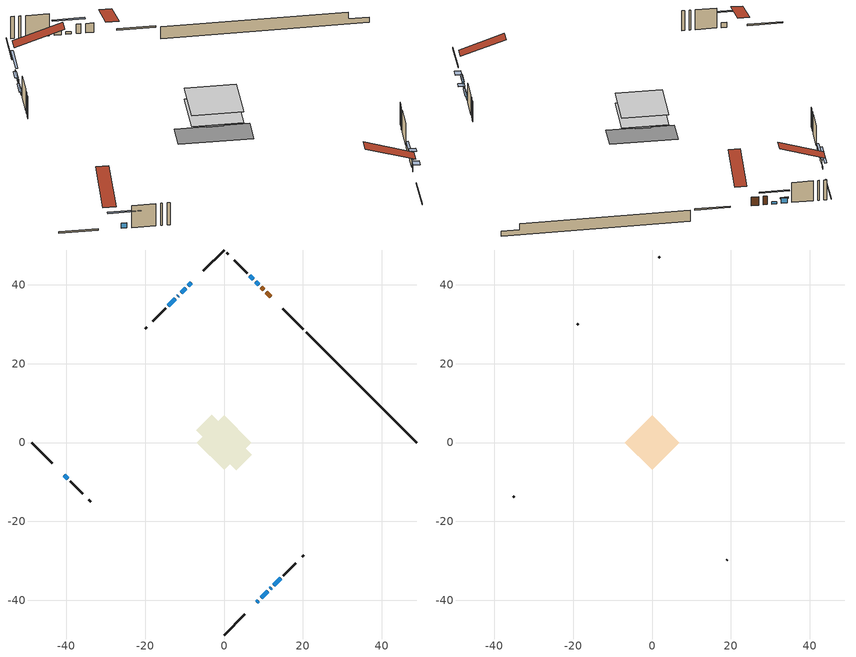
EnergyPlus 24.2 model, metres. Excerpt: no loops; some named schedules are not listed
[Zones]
conditioned space
 floor outside (Floor1 construction): -0.31,0 0,0.31 0.31,0 0,-0.31 z0.91
 floor outside (Floor2 construction): -1.1,0 0,1.1 1.1,0 0,-1.1 z0.91
 floor outside (Floor3 construction): -2.3,0 0,2.3 2.3,0 0,-2.3 z0.91
 floor adiabatic (AdiabaticFloorConstruction): -6.95,0 0,6.95 6.95,0 0,-6.95 z3.35
 floor foundation (Slab1 construction): -7,3.15 -3.15,7 7,-3.15 3.15,-7 z-1.74
 wall outside (RimJoist1 construction): 0,-48.83 5.25,-43.58 / -48.83,0 -43.58,-5.25 / 0,48.83 -5.25,43.58 / 20.16,28.67 14.9,33.93 z0.91:1.21
 wall outside (AdiabaticWallConstruction 1): 11.81,37.02 10.73,38.1 / 10.07,38.76 9.43,39.4 z0.91:2.94
 wall outside (AdiabaticWallConstruction): 8.35,-40.48 8.75,-40.08 / 11.78,-37.05 11.93,-36.9 / -11.55,37.28 -11.7,37.13 / 7.4,41.43 6.5,42.33 z0.91:2.13; 9.4,-39.43 11.13,-37.7 z0.91:2.59; 8.78,40.05 8.06,40.77 / -8.35,40.48 -9.07,39.76 z0.91:1.42; -9.72,39.11 -10.89,37.94 z0.91:1.83; -40.48,-8.35 -39.69,-9.14 z0.91:2.08; -12.35,36.48 -14.18,34.65 z0.91:1.62; 12.58,-36.25 14.38,-34.45 z0.91:1.93
 wall outside (Wall1 construction): 15.04,-33.79 18.25,-30.58 / -39.03,-9.8 -35.82,-13.01 / -14.84,33.99 -18.05,30.78 / 5.85,42.98 2.64,46.19 z0.91:5.79
 wall outside (Wall3 construction): 19.8,-29.03 20.23,-28.6 / -34.28,-14.55 -33.84,-14.99 / -19.6,29.23 -20.03,28.8 / 1.09,47.74 0.66,48.17 z0.91:5.79
 wall foundation (FoundationWall1 construction): 20.81,28.02,-1.74 20.81,28.02,0.91 46.03,2.8,0.91 46.03,2.8,-0.52 48.83,0,-0.52 48.83,0,-1.74
 window (WindowConstruction 4): 8.35,-40.48 8.75,-40.08 z0.91:2.13
 window (WindowConstruction 3): 9.4,-39.43 11.13,-37.7 z0.91:2.59
 window (WindowConstruction 7): 8.78,40.05 8.06,40.77 z0.91:1.42
 window (WindowConstruction 8): -8.35,40.48 -9.07,39.76 z0.91:1.42
 window (WindowConstruction 9): -9.73,39.1 -10.89,37.94 z0.91:1.82
 window (WindowConstruction 10): -40.48,-8.35 -39.69,-9.14 z0.91:2.08
 window (WindowConstruction 5): 11.78,-37.05 11.93,-36.9 z0.91:2.13
 window (WindowConstruction 6): -11.55,37.28 -11.7,37.13 z0.91:2.13
 window (WindowConstruction): 7.4,41.43 6.5,42.33 z0.91:2.13
 window (WindowConstruction 1): -12.35,36.48 -14.18,34.65 z0.91:1.62
 window (WindowConstruction 2): 12.58,-36.25 14.38,-34.45 z0.91:1.92
 door (Door): 11.8,37.03 10.73,38.1 z0.91:2.94
 door (Door 1): 10.07,38.76 9.43,39.4 z0.91:2.94
 ceiling adiabatic (AdiabaticFloorConstruction): 0,-6.95 6.95,0 0,6.95 -6.95,0 z3.35
attic - vented
 floor to conditioned space (Floor4 construction Reversed): -6.95,0 0,6.95 6.95,0 0,-6.95 z5.79
 wall outside (Wall2 construction): 18.91,-29.92 19.14,-29.69 / -35.17,-13.66 -34.93,-13.9 / -18.71,30.12 -18.94,29.89 / 1.98,46.85 1.74,47.09 z0.91:5.79
 roof outside (Roof1 construction): 7.69,-41.14,5.79 0.92,-34.37,8.98 -0.86,-36.15,8.98 5.91,-42.92,5.79; -41.14,-7.69,5.79 -34.37,-0.92,8.98 -36.15,0.86,8.98 -42.92,-5.91,5.79; -7.69,41.14,5.79 -0.92,34.37,8.98 0.86,36.15,8.98 -5.91,42.92,5.79; 12.46,36.37,5.79 5.69,29.6,8.98 7.48,27.81,8.98 14.25,34.58,5.79
shading: 9.07,-39.76 8.03,-40.8 8.99,-41.77 10.04,-40.73 z2.59; 11.27,-37.56 9.26,-39.57 9.55,-39.86 11.56,-37.85 z2.79; 6.19,42.64 10.64,38.19 10.93,38.48 6.48,42.93 z4.06; -10.93,37.9 -6.48,42.35 -6.78,42.64 -11.23,38.19 z4.06; -11.1,37.73 -9.51,39.32 -9.94,39.75 -11.54,38.16 z2.12; -37.82,-11.01 -42.35,-6.48 -42.64,-6.78 -38.11,-11.3 z4.72; 12.25,-36.58 11.46,-37.37 12.43,-38.34 13.22,-37.54 z2.59; 6.36,42.47 7.54,41.29 7.83,41.58 6.65,42.76 z2.33; -14.32,34.51 -12.21,36.62 -12.5,36.91 -14.61,34.8 z1.82; 14.52,-34.31 12.44,-36.39 12.73,-36.68 14.82,-34.6 z2.13
[Building]
Building 1: Terrain=Suburbs
[Site:Location]
Edmonton Intl AP_AB: Latitude {deg}=53.31; Longitude {deg}=-113.58; Time Zone {hr}=-7; Elevation {m}=723; Keep Site Location Information=Yes
[Site:GroundTemperature:Shallow]
-1.56185, -3.61833, -3.78302, -2.80711, 1.11059, 5.01004, 8.39065, 10.5322, 10.7141, 8.97234, 5.67794, 1.89811
[Site:WaterMainsTemperature]
Calculation Method=Schedule; Temperature Schedule=mains temperature schedule
[Material] Roughness=Rough; Thermal Absorptance=0.9
Name | Thickness {m} | Conductivity {W/m-K} | Density {kg/m3} | Specific Heat {J/kg-K} | Solar Absorptance | Visible Absorptance
asphalt or fiberglass shingles | 0.00635 | 0.162714 | 1121.4 | 1465.45 | 0.4 | 0.4
ceiling loosefill ins | 0.0846667 | 0.0480833 | 16.02 | 1046.75 | 0.7 | 0.7
ceiling stud and cavity | 0.1397 | 0.093558 | 65.682 | 1177.47 | 0.7 | 0.7
concrete 4.0 in. | 0.1016 | 1.803125 | 2242.8 | 837.4 | 0.7 | 0.7
concrete 8.0 in. | 0.2032 | 1.803125 | 2242.8 | 837.4 | 0.7 | 0.7
door material | 0.04445 | 0.053851 | 512.64 | 1214.23 | 0.7 | 0.7
exterior vertical ins | 0.00454418 | 0.029427 | 32.04 | 1214.23 | 0.7 | 0.7
floor covering | 0.0127 | 0.0433444 | 54.468 | 1339.84 | 0.6 | 0.6
floor rigid ins | 0.051816 | 0.029427 | 32.04 | 1214.23 | 0.7 | 0.7
floor rigid ins 1; wall rigid ins | 0.512978 | 0.029427 | 32.04 | 1214.23 | 0.7 | 0.7
floor stud and cavity | 0.1397 | 0.0771618 | 92.3553 | 1139.71 | 0.7 | 0.7
floor stud and cavity 1 | 0.1397 | 0.080204 | 92.3553 | 1139.71 | 0.7 | 0.7
floor stud and cavity 2 | 0.1397 | 0.100785 | 92.3553 | 1139.71 | 0.7 | 0.7
floor stud and cavity 3 | 0.1397 | 1.75129 | 37.0049 | 1207.88 | 0.7 | 0.7
furniture material conditioned space 1 | 0.1524 | 0.115458 | 640.8 | 1214.23 | 0.6 | 0.6
gypsum board | 0.0127 | 0.160291 | 801 | 837.4 | 0.6 | 0.6
gypsum board 1 | 0.0127 | 0.160291 | 801 | 837.4 | 0.7 | 0.7
osb sheathing 0.5 in. | 0.0127 | 0.115458 | 512.64 | 1214.23 | 0.7 | 0.7
osb sheathing 0.75 in. | 0.01905 | 0.115458 | 512.64 | 1214.23 | 0.7 | 0.7
osb sheathing 2.0 in. | 0.0508 | 0.115458 | 512.64 | 1214.23 | 0.7 | 0.7
rim joist stud and cavity | 0.0508 | 0.0284916 | 125.044 | 1163.47 | 0.6 | 0.6
wall stud and cavity | 0.1397 | 0.0893451 | 139.0536 | 1170.24 | 0.7 | 0.7
wall stud and cavity 1 | 0.0889 | 6.1454 | 50.32683 | 1063.81 | 0.6 | 0.6
wall stud and cavity 2 | 0.1397 | 0.130803 | 139.0536 | 1170.24 | 0.7 | 0.7
wall stud and cavity 3 | 0.0889 | 0.380278 | 52.3479 | 1209.89 | 0.7 | 0.7
wall stud and cavity 4 | 0.0889 | 0.391764 | 83.0341 | 1211.67 | 0.7 | 0.7
wood siding | 0.0254 | 0.102417 | 544.68 | 1172.36 | 0.4 | 0.4
wood siding 1 | 0.00254 | 0.102417 | 544.68 | 1172.36 | 0.4 | 0.4
wood siding 2; wood siding 3; wood siding 4 | 0.0254 | 0.102417 | 544.68 | 1172.36 | 0.7 | 0.7
[WindowMaterial:SimpleGlazingSystem]
Name | U-Factor {W/m2-K} | Solar Heat Gain Coefficient
WindowMaterial | 2.93325 | 0.6
WindowMaterial 1 | 2.98606 | 0.52
WindowMaterial 2 | 2.94348 | 0.59
WindowMaterial 3 | 2.881585 | 0.7
WindowMaterial 4 | 3.30914 | 0.61
WindowMaterial 5 | 3.32106 | 0.44
WindowMaterial 6 | 6.93965 | 0.69
WindowMaterial 7 | 3.04 | 0.45
WindowMaterial 8 | 2.97357 | 0.57
WindowMaterial 9 | 2.97754 | 0.61
[Construction]
AdiabaticFloorConstruction: floor stud and cavity 3, floor rigid ins 1, osb sheathing 0.75 in., floor covering
AdiabaticWallConstruction: wood siding 3, wall rigid ins, wall stud and cavity 3, gypsum board
AdiabaticWallConstruction 1: wood siding 4, wall rigid ins, wall stud and cavity 3, gypsum board
Door; Door 1: door material
Floor1 construction: floor stud and cavity, floor rigid ins, osb sheathing 0.75 in., floor covering
Floor2 construction: floor stud and cavity 1, floor rigid ins, osb sheathing 0.75 in., floor covering
Floor3 construction: floor stud and cavity 2, floor rigid ins, osb sheathing 0.75 in., floor covering
Floor4 construction Reversed: gypsum board, ceiling stud and cavity, ceiling loosefill ins
FoundationWall1 construction: concrete 8.0 in., gypsum board 1
furniture construction conditioned space 1: furniture material conditioned space 1
PartitionWallConstruction: gypsum board, wall stud and cavity 4, gypsum board
RimJoist1 construction: wood siding 2, osb sheathing 2.0 in., rim joist stud and cavity
Roof1 construction: asphalt or fiberglass shingles
Slab1 construction: concrete 4.0 in.
Wall1 construction: wood siding, osb sheathing 0.5 in., wall stud and cavity, gypsum board
Wall2 construction: wood siding 1, wall stud and cavity 1
Wall3 construction: wood siding, osb sheathing 0.5 in., wall stud and cavity 2, gypsum board
WindowConstruction: WindowMaterial
WindowConstruction 1: WindowMaterial 1
WindowConstruction 10: WindowMaterial 9
WindowConstruction 2: WindowMaterial 2
WindowConstruction 3: WindowMaterial 3
WindowConstruction 4: WindowMaterial 4
WindowConstruction 5: WindowMaterial 5
WindowConstruction 6: WindowMaterial 6
WindowConstruction 7; WindowConstruction 8: WindowMaterial 7
WindowConstruction 9: WindowMaterial 8
[Zone] Multiplier=1; Part of Total Floor Area=Yes
Name | Volume {m3}
attic - vented | 50.0474
conditioned space | 461.3
[Space]
Name | Zone | Volume {m3}
attic - vented 1 | attic - vented | 50.0474
conditioned space 1 | conditioned space | 461.3
[ZoneInfiltration:EffectiveLeakageArea]
infil attic - vented 1: Zone or Space=attic - vented 1; Schedule=Always On Discrete; Effective Air Leakage Area {cm2}=3360.35; Stack Coefficient=0.000561033; Wind Coefficient=1.60035e-05
[ZoneMixing]
whole house fan mix: Zone or Space=attic - vented; Schedule=Always On Continuous; Design Flow Rate Calculation Method=Flow/Zone; Design Flow Rate {m3/s}=0; Source Zone or Space=conditioned space
[SurfaceProperty:ExposedFoundationPerimeter]
Slab1: Exposed Perimeter Calculation Method=TotalExposedPerimeter; Total Exposed Perimeter {m}=39.623
[InternalMass] Zone or ZoneList=conditioned space; Space or SpaceList=conditioned space 1
Name | Construction | Surface Area {m2}
furniture mass conditioned space 1 | furniture construction conditioned space 1 | 75.2481
partition wall mass | PartitionWallConstruction | 188.12
[Lights]
interior lighting: Zone or ZoneList or Space or SpaceList=conditioned space 1; Schedule=interior lighting schedule; Design Level Calculation Method=LightingLevel; Lighting Level {W}=343.2; Return Air Fraction=0; Fraction Radiant=0.6; Fraction Visible=0.2; Fraction Replaceable=1
[People]
occupants: Zone or ZoneList or Space or SpaceList=conditioned space 1; Number of People Schedule=occupants schedule; Number of People Calculation Method=People; Number of People=3; Fraction Radiant=0.314171; Sensible Heat Fraction=0.56303; Activity Level Schedule=occupants activity schedule; Carbon Dioxide Generation Rate {m3/s-W}=0; Enable ASHRAE 55 Comfort Warnings=No; Mean Radiant Temperature Calculation Type=EnclosureAveraged
[ElectricEquipment] Zone or ZoneList or Space or SpaceList=conditioned space 1; Design Level Calculation Method=EquipmentLevel
Name | Schedule | Design Level {W} | Fraction Latent | Fraction Radiant | Fraction Lost
clothes dryer | clothes dryer schedule | 140.772 | 0.015 | 0.081 | 0.85
clothes washer | clothes washer schedule | 32.1985 | 0.03 | 0.162 | 0.7
cooking range | cooking range schedule | 215.147 | 0.08 | 0.432 | 0.2
dishwasher | dishwasher schedule | 66.8632 | 0.3 | 0.18 | 0.4
fridge | fridge schedule | 72.9452 | 0 | 0.6 | 0
mech vent bath fan 0 | mech vent bath fan 0 schedule | 50.2 | 0 | 0 | 1
mech vent bath fan 1 | mech vent bath fan 1 schedule | 50.2 | 0 | 0 | 1
mech vent house fan | mech vent house fan schedule | 0 | 0 | 0 | 1
mech vent house fan cfis | mech vent house fan cfis schedule | 0 | 0 | 0 | 0
mech vent range fan 0 | mech vent range fan 0 schedule | 57 | 0 | 0 | 1
misc plug loads | misc plug loads schedule | 494.7 | 0.045 | 0.513 | 0.1
whole house fan | Always On Discrete | 0 | 0 | 0 | 1
[OtherEquipment] Zone or ZoneList or Space or SpaceList=conditioned space 1; Design Level Calculation Method=EquipmentLevel
Name | Fuel Type | Schedule | Design Level {W} | Fraction Latent | Fraction Radiant | Fraction Lost
clothes dryer 1 | Electricity | clothes dryer schedule | 0 | 0.015 | 0.081 | 0.85
cooking range 1 | Electricity | cooking range schedule | 0 | 0.08 | 0.432 | 0.2
general water use latent | None | general water use schedule | 62.594 | 1 | 0 | 0
general water use sensible | None | general water use schedule | -61.6891 | 0 | 0.6 | 0
mech vent house fan latent load | None | Always On Discrete | 0 | 1 | 0 | 0
mech vent house fan sensible load | None | Always On Discrete | 0 | 0 | 0 | 0
water heater energy adjustment1 | NaturalGas | Always On Discrete | 0.01 | 0 | 0 | 1
[ZoneInfiltration:DesignFlowRate] Zone or ZoneList or Space or SpaceList=conditioned space 1; Schedule=Always On Discrete; Design Flow Rate Calculation Method=Flow/Zone; Design Flow Rate {m3/s}=0
infil flow; natural vent flow; whole house fan flow
[Foundation:Kiva]
Foundation Kiva 1: Initial Indoor Air Temperature {C}=18; Wall Height Above Grade {m}=0.90998; Wall Depth Below Slab {m}=0.2032; Custom Block Material Name 1=exterior vertical ins; Custom Block Depth 1 {m}=2.64999; Custom Block X Position 1 {m}=0.2159; Custom Block Z Position 1 {m}=0
[Foundation:Kiva:Settings]
Soil Conductivity {W/m-K}=0.849921; Soil Density {kg/m3}=1842.3; Soil Specific Heat {J/kg-K}=418.7; Ground Solar Absorptivity=0.9; Ground Thermal Absorptivity=0.9; Ground Surface Roughness {m}=0.03; Far-Field Width {m}=40; Deep-Ground Boundary Condition=ZeroFlux; Deep-Ground Depth {m}=40; Minimum Cell Dimension {m}=0.2; Maximum Cell Growth Coefficient=3; Simulation Timestep=Timestep
[Exterior:Lights]
exterior lighting: Schedule=exterior lighting schedule; Design Level {W}=75.6
[Schedule:Constant]
Name | Hourly Value
Always On Continuous; mech vent house fan schedule; mech vent house fan cfis schedule; Always On Discrete | 1
occupants activity schedule | 117.228
fridge schedule | 0
[Schedule:Week:Daily]
interior lighting schedule Week Rule - Jan1-Jan27: interior lighting schedule day, interior lighting schedule day, interior lighting schedule day, interior lighting schedule day, interior lighting schedule day, interior lighting schedule day, interior lighting schedule day, interior lighting schedule default day, interior lighting schedule default day, interior lighting schedule default day, interior lighting schedule default day, interior lighting schedule default day
interior lighting schedule Week Rule - Jan28-Feb3: interior lighting schedule day, interior lighting schedule day, interior lighting schedule day, interior lighting schedule day, interior lighting schedule day 1, interior lighting schedule day 1, interior lighting schedule day 1, interior lighting schedule default day, interior lighting schedule default day, interior lighting schedule default day, interior lighting schedule default day, interior lighting schedule default day
interior lighting schedule Week Rule - Feb4-Feb24: interior lighting schedule day 1, interior lighting schedule day 1, interior lighting schedule day 1, interior lighting schedule day 1, interior lighting schedule day 1, interior lighting schedule day 1, interior lighting schedule day 1, interior lighting schedule default day, interior lighting schedule default day, interior lighting schedule default day, interior lighting schedule default day, interior lighting schedule default day
interior lighting schedule Week Rule - Feb25-Mar3: interior lighting schedule day 1, interior lighting schedule day 1, interior lighting schedule day 1, interior lighting schedule day 1, interior lighting schedule day 2, interior lighting schedule day 2, interior lighting schedule day 2, interior lighting schedule default day, interior lighting schedule default day, interior lighting schedule default day, interior lighting schedule default day, interior lighting schedule default day
interior lighting schedule Week Rule - Mar4-Mar31: interior lighting schedule day 2, interior lighting schedule day 2, interior lighting schedule day 2, interior lighting schedule day 2, interior lighting schedule day 2, interior lighting schedule day 2, interior lighting schedule day 2, interior lighting schedule default day, interior lighting schedule default day, interior lighting schedule default day, interior lighting schedule default day, interior lighting schedule default day
interior lighting schedule Week Rule - Apr1-Apr28: interior lighting schedule day 3, interior lighting schedule day 3, interior lighting schedule day 3, interior lighting schedule day 3, interior lighting schedule day 3, interior lighting schedule day 3, interior lighting schedule day 3, interior lighting schedule default day, interior lighting schedule default day, interior lighting schedule default day, interior lighting schedule default day, interior lighting schedule default day
interior lighting schedule Week Rule - Apr29-May5: interior lighting schedule day 3, interior lighting schedule day 3, interior lighting schedule day 4, interior lighting schedule day 4, interior lighting schedule day 4, interior lighting schedule day 4, interior lighting schedule day 4, interior lighting schedule default day, interior lighting schedule default day, interior lighting schedule default day, interior lighting schedule default day, interior lighting schedule default day
interior lighting schedule Week Rule - May6-May26: interior lighting schedule day 4, interior lighting schedule day 4, interior lighting schedule day 4, interior lighting schedule day 4, interior lighting schedule day 4, interior lighting schedule day 4, interior lighting schedule day 4, interior lighting schedule default day, interior lighting schedule default day, interior lighting schedule default day, interior lighting schedule default day, interior lighting schedule default day
interior lighting schedule Week Rule - May27-Jun2: interior lighting schedule day 4, interior lighting schedule day 4, interior lighting schedule day 4, interior lighting schedule day 4, interior lighting schedule day 4, interior lighting schedule day 5, interior lighting schedule day 5, interior lighting schedule default day, interior lighting schedule default day, interior lighting schedule default day, interior lighting schedule default day, interior lighting schedule default day
interior lighting schedule Week Rule - Jun3-Jun30: interior lighting schedule day 5, interior lighting schedule day 5, interior lighting schedule day 5, interior lighting schedule day 5, interior lighting schedule day 5, interior lighting schedule day 5, interior lighting schedule day 5, interior lighting schedule default day, interior lighting schedule default day, interior lighting schedule default day, interior lighting schedule default day, interior lighting schedule default day
interior lighting schedule Week Rule - Jul1-Jul28: interior lighting schedule day 6, interior lighting schedule day 6, interior lighting schedule day 6, interior lighting schedule day 6, interior lighting schedule day 6, interior lighting schedule day 6, interior lighting schedule day 6, interior lighting schedule default day, interior lighting schedule default day, interior lighting schedule default day, interior lighting schedule default day, interior lighting schedule default day
interior lighting schedule Week Rule - Jul29-Aug4: interior lighting schedule day 6, interior lighting schedule day 6, interior lighting schedule day 6, interior lighting schedule day 7, interior lighting schedule day 7, interior lighting schedule day 7, interior lighting schedule day 7, interior lighting schedule default day, interior lighting schedule default day, interior lighting schedule default day, interior lighting schedule default day, interior lighting schedule default day
interior lighting schedule Week Rule - Aug5-Aug25: interior lighting schedule day 7, interior lighting schedule day 7, interior lighting schedule day 7, interior lighting schedule day 7, interior lighting schedule day 7, interior lighting schedule day 7, interior lighting schedule day 7, interior lighting schedule default day, interior lighting schedule default day, interior lighting schedule default day, interior lighting schedule default day, interior lighting schedule default day
interior lighting schedule Week Rule - Aug26-Sep1: interior lighting schedule day 7, interior lighting schedule day 7, interior lighting schedule day 7, interior lighting schedule day 7, interior lighting schedule day 7, interior lighting schedule day 7, interior lighting schedule day 8, interior lighting schedule default day, interior lighting schedule default day, interior lighting schedule default day, interior lighting schedule default day, interior lighting schedule default day
interior lighting schedule Week Rule - Sep2-Sep29: interior lighting schedule day 8, interior lighting schedule day 8, interior lighting schedule day 8, interior lighting schedule day 8, interior lighting schedule day 8, interior lighting schedule day 8, interior lighting schedule day 8, interior lighting schedule default day, interior lighting schedule default day, interior lighting schedule default day, interior lighting schedule default day, interior lighting schedule default day
interior lighting schedule Week Rule - Sep30-Oct6: interior lighting schedule day 8, interior lighting schedule day 9, interior lighting schedule day 9, interior lighting schedule day 9, interior lighting schedule day 9, interior lighting schedule day 9, interior lighting schedule day 9, interior lighting schedule default day, interior lighting schedule default day, interior lighting schedule default day, interior lighting schedule default day, interior lighting schedule default day
interior lighting schedule Week Rule - Oct7-Oct27: interior lighting schedule day 9, interior lighting schedule day 9, interior lighting schedule day 9, interior lighting schedule day 9, interior lighting schedule day 9, interior lighting schedule day 9, interior lighting schedule day 9, interior lighting schedule default day, interior lighting schedule default day, interior lighting schedule default day, interior lighting schedule default day, interior lighting schedule default day
interior lighting schedule Week Rule - Oct28-Nov3: interior lighting schedule day 9, interior lighting schedule day 9, interior lighting schedule day 9, interior lighting schedule day 9, interior lighting schedule day 10, interior lighting schedule day 10, interior lighting schedule day 10, interior lighting schedule default day, interior lighting schedule default day, interior lighting schedule default day, interior lighting schedule default day, interior lighting schedule default day
interior lighting schedule Week Rule - Nov4-Nov24: interior lighting schedule day 10, interior lighting schedule day 10, interior lighting schedule day 10, interior lighting schedule day 10, interior lighting schedule day 10, interior lighting schedule day 10, interior lighting schedule day 10, interior lighting schedule default day, interior lighting schedule default day, interior lighting schedule default day, interior lighting schedule default day, interior lighting schedule default day
interior lighting schedule Week Rule - Nov25-Dec1: interior lighting schedule day 10, interior lighting schedule day 10, interior lighting schedule day 10, interior lighting schedule day 10, interior lighting schedule day 10, interior lighting schedule day 10, interior lighting schedule day 11, interior lighting schedule default day, interior lighting schedule default day, interior lighting schedule default day, interior lighting schedule default day, interior lighting schedule default day
interior lighting schedule Week Rule - Dec2-Dec31: interior lighting schedule day 11, interior lighting schedule day 11, interior lighting schedule day 11, interior lighting schedule day 11, interior lighting schedule day 11, interior lighting schedule day 11, interior lighting schedule day 11, interior lighting schedule default day, interior lighting schedule default day, interior lighting schedule default day, interior lighting schedule default day, interior lighting schedule default day
occupants schedule Week Rule - Jan1-Dec31: occupants schedule day, occupants schedule day, occupants schedule day, occupants schedule day, occupants schedule day, occupants schedule day, occupants schedule day, occupants schedule default day, occupants schedule default day, occupants schedule default day, occupants schedule default day, occupants schedule default day
clothes dryer schedule Week Rule - Jan1-Dec31: clothes dryer schedule day, clothes dryer schedule day, clothes dryer schedule day, clothes dryer schedule day, clothes dryer schedule day, clothes dryer schedule day, clothes dryer schedule day, clothes dryer schedule default day, clothes dryer schedule default day, clothes dryer schedule default day, clothes dryer schedule default day, clothes dryer schedule default day
clothes washer schedule Week Rule - Jan1-Dec31: clothes washer schedule day, clothes washer schedule day, clothes washer schedule day, clothes washer schedule day, clothes washer schedule day, clothes washer schedule day, clothes washer schedule day, clothes washer schedule default day, clothes washer schedule default day, clothes washer schedule default day, clothes washer schedule default day, clothes washer schedule default day
cooking range schedule Week Rule - Jan1-Dec31: cooking range schedule day, cooking range schedule day, cooking range schedule day, cooking range schedule day, cooking range schedule day, cooking range schedule day, cooking range schedule day, cooking range schedule default day, cooking range schedule default day, cooking range schedule default day, cooking range schedule default day, cooking range schedule default day
dishwasher schedule Week Rule - Jan1-Dec31: dishwasher schedule day, dishwasher schedule day, dishwasher schedule day, dishwasher schedule day, dishwasher schedule day, dishwasher schedule day, dishwasher schedule day, dishwasher schedule default day, dishwasher schedule default day, dishwasher schedule default day, dishwasher schedule default day, dishwasher schedule default day
mech vent bath fan 0 schedule Week Rule - Jan1-Dec31: mech vent bath fan 0 schedule day, mech vent bath fan 0 schedule day, mech vent bath fan 0 schedule day, mech vent bath fan 0 schedule day, mech vent bath fan 0 schedule day, mech vent bath fan 0 schedule day, mech vent bath fan 0 schedule day, mech vent bath fan 0 schedule default day, mech vent bath fan 0 schedule default day, mech vent bath fan 0 schedule default day, mech vent bath fan 0 schedule default day, mech vent bath fan 0 schedule default day
mech vent bath fan 1 schedule Week Rule - Jan1-Dec31: mech vent bath fan 1 schedule day, mech vent bath fan 1 schedule day, mech vent bath fan 1 schedule day, mech vent bath fan 1 schedule day, mech vent bath fan 1 schedule day, mech vent bath fan 1 schedule day, mech vent bath fan 1 schedule day, mech vent bath fan 1 schedule default day, mech vent bath fan 1 schedule default day, mech vent bath fan 1 schedule default day, mech vent bath fan 1 schedule default day, mech vent bath fan 1 schedule default day
mech vent range fan 0 schedule Week Rule - Jan1-Dec31: mech vent range fan 0 schedule day, mech vent range fan 0 schedule day, mech vent range fan 0 schedule day, mech vent range fan 0 schedule day, mech vent range fan 0 schedule day, mech vent range fan 0 schedule day, mech vent range fan 0 schedule day, mech vent range fan 0 schedule default day, mech vent range fan 0 schedule default day, mech vent range fan 0 schedule default day, mech vent range fan 0 schedule default day, mech vent range fan 0 schedule default day
misc plug loads schedule Week Rule - Jan1-Dec31: misc plug loads schedule day, misc plug loads schedule day, misc plug loads schedule day, misc plug loads schedule day, misc plug loads schedule day, misc plug loads schedule day, misc plug loads schedule day, misc plug loads schedule default day, misc plug loads schedule default day, misc plug loads schedule default day, misc plug loads schedule default day, misc plug loads schedule default day
general water use schedule Week Rule - Jan1-Dec31: general water use schedule day, general water use schedule day, general water use schedule day, general water use schedule day, general water use schedule day, general water use schedule day, general water use schedule day, general water use schedule default day, general water use schedule default day, general water use schedule default day, general water use schedule default day, general water use schedule default day
exterior lighting schedule Week Rule - Jan1-Jan27: exterior lighting schedule day, exterior lighting schedule day, exterior lighting schedule day, exterior lighting schedule day, exterior lighting schedule day, exterior lighting schedule day, exterior lighting schedule day, exterior lighting schedule default day, exterior lighting schedule default day, exterior lighting schedule default day, exterior lighting schedule default day, exterior lighting schedule default day
exterior lighting schedule Week Rule - Jan28-Feb3: exterior lighting schedule day, exterior lighting schedule day, exterior lighting schedule day, exterior lighting schedule day, exterior lighting schedule day 1, exterior lighting schedule day 1, exterior lighting schedule day 1, exterior lighting schedule default day, exterior lighting schedule default day, exterior lighting schedule default day, exterior lighting schedule default day, exterior lighting schedule default day
exterior lighting schedule Week Rule - Feb4-Feb24: exterior lighting schedule day 1, exterior lighting schedule day 1, exterior lighting schedule day 1, exterior lighting schedule day 1, exterior lighting schedule day 1, exterior lighting schedule day 1, exterior lighting schedule day 1, exterior lighting schedule default day, exterior lighting schedule default day, exterior lighting schedule default day, exterior lighting schedule default day, exterior lighting schedule default day
exterior lighting schedule Week Rule - Feb25-Mar3: exterior lighting schedule day 1, exterior lighting schedule day 1, exterior lighting schedule day 1, exterior lighting schedule day 1, exterior lighting schedule day 2, exterior lighting schedule day 2, exterior lighting schedule day 2, exterior lighting schedule default day, exterior lighting schedule default day, exterior lighting schedule default day, exterior lighting schedule default day, exterior lighting schedule default day
exterior lighting schedule Week Rule - Mar4-Mar31: exterior lighting schedule day 2, exterior lighting schedule day 2, exterior lighting schedule day 2, exterior lighting schedule day 2, exterior lighting schedule day 2, exterior lighting schedule day 2, exterior lighting schedule day 2, exterior lighting schedule default day, exterior lighting schedule default day, exterior lighting schedule default day, exterior lighting schedule default day, exterior lighting schedule default day
exterior lighting schedule Week Rule - Apr1-Apr28: exterior lighting schedule day 3, exterior lighting schedule day 3, exterior lighting schedule day 3, exterior lighting schedule day 3, exterior lighting schedule day 3, exterior lighting schedule day 3, exterior lighting schedule day 3, exterior lighting schedule default day, exterior lighting schedule default day, exterior lighting schedule default day, exterior lighting schedule default day, exterior lighting schedule default day
exterior lighting schedule Week Rule - Apr29-May5: exterior lighting schedule day 3, exterior lighting schedule day 3, exterior lighting schedule day 4, exterior lighting schedule day 4, exterior lighting schedule day 4, exterior lighting schedule day 4, exterior lighting schedule day 4, exterior lighting schedule default day, exterior lighting schedule default day, exterior lighting schedule default day, exterior lighting schedule default day, exterior lighting schedule default day
exterior lighting schedule Week Rule - May6-May26: exterior lighting schedule day 4, exterior lighting schedule day 4, exterior lighting schedule day 4, exterior lighting schedule day 4, exterior lighting schedule day 4, exterior lighting schedule day 4, exterior lighting schedule day 4, exterior lighting schedule default day, exterior lighting schedule default day, exterior lighting schedule default day, exterior lighting schedule default day, exterior lighting schedule default day
exterior lighting schedule Week Rule - May27-Jun2: exterior lighting schedule day 4, exterior lighting schedule day 4, exterior lighting schedule day 4, exterior lighting schedule day 4, exterior lighting schedule day 4, exterior lighting schedule day 5, exterior lighting schedule day 5, exterior lighting schedule default day, exterior lighting schedule default day, exterior lighting schedule default day, exterior lighting schedule default day, exterior lighting schedule default day
exterior lighting schedule Week Rule - Jun3-Jun30: exterior lighting schedule day 5, exterior lighting schedule day 5, exterior lighting schedule day 5, exterior lighting schedule day 5, exterior lighting schedule day 5, exterior lighting schedule day 5, exterior lighting schedule day 5, exterior lighting schedule default day, exterior lighting schedule default day, exterior lighting schedule default day, exterior lighting schedule default day, exterior lighting schedule default day
exterior lighting schedule Week Rule - Jul1-Jul28: exterior lighting schedule day 6, exterior lighting schedule day 6, exterior lighting schedule day 6, exterior lighting schedule day 6, exterior lighting schedule day 6, exterior lighting schedule day 6, exterior lighting schedule day 6, exterior lighting schedule default day, exterior lighting schedule default day, exterior lighting schedule default day, exterior lighting schedule default day, exterior lighting schedule default day
exterior lighting schedule Week Rule - Jul29-Aug4: exterior lighting schedule day 6, exterior lighting schedule day 6, exterior lighting schedule day 6, exterior lighting schedule day 7, exterior lighting schedule day 7, exterior lighting schedule day 7, exterior lighting schedule day 7, exterior lighting schedule default day, exterior lighting schedule default day, exterior lighting schedule default day, exterior lighting schedule default day, exterior lighting schedule default day
exterior lighting schedule Week Rule - Aug5-Aug25: exterior lighting schedule day 7, exterior lighting schedule day 7, exterior lighting schedule day 7, exterior lighting schedule day 7, exterior lighting schedule day 7, exterior lighting schedule day 7, exterior lighting schedule day 7, exterior lighting schedule default day, exterior lighting schedule default day, exterior lighting schedule default day, exterior lighting schedule default day, exterior lighting schedule default day
exterior lighting schedule Week Rule - Aug26-Sep1: exterior lighting schedule day 7, exterior lighting schedule day 7, exterior lighting schedule day 7, exterior lighting schedule day 7, exterior lighting schedule day 7, exterior lighting schedule day 7, exterior lighting schedule day 8, exterior lighting schedule default day, exterior lighting schedule default day, exterior lighting schedule default day, exterior lighting schedule default day, exterior lighting schedule default day
[Schedule:Year]
interior lighting schedule: interior lighting schedule Week Rule - Jan1-Jan27, 1, 1, 1, 27, interior lighting schedule Week Rule - Jan28-Feb3, 1, 28, 2, 3, interior lighting schedule Week Rule - Feb4-Feb24, 2, 4, 2, 24, interior lighting schedule Week Rule - Feb25-Mar3, 2, 25, 3, 3, interior lighting schedule Week Rule - Mar4-Mar31, 3, 4, 3, 31, interior lighting schedule Week Rule - Apr1-Apr28, 4, 1, 4, 28, interior lighting schedule Week Rule - Apr29-May5, 4, 29, 5, 5, interior lighting schedule Week Rule - May6-May26, 5, 6, 5, 26, interior lighting schedule Week Rule - May27-Jun2, 5, 27, 6, 2, interior lighting schedule Week Rule - Jun3-Jun30, 6, 3, 6, 30, interior lighting schedule Week Rule - Jul1-Jul28, 7, 1, 7, 28, interior lighting schedule Week Rule - Jul29-Aug4, 7, 29, 8, 4, interior lighting schedule Week Rule - Aug5-Aug25, 8, 5, 8, 25, interior lighting schedule Week Rule - Aug26-Sep1, 8, 26, 9, 1, interior lighting schedule Week Rule - Sep2-Sep29, 9, 2, 9, 29, interior lighting schedule Week Rule - Sep30-Oct6, 9, 30, 10, 6, interior lighting schedule Week Rule - Oct7-Oct27, 10, 7, 10, 27, interior lighting schedule Week Rule - Oct28-Nov3, 10, 28, 11, 3, interior lighting schedule Week Rule - Nov4-Nov24, 11, 4, 11, 24, interior lighting schedule Week Rule - Nov25-Dec1, 11, 25, 12, 1, interior lighting schedule Week Rule - Dec2-Dec31, 12, 2, 12, 31
occupants schedule: occupants schedule Week Rule - Jan1-Dec31, 1, 1, 12, 31
clothes dryer schedule: clothes dryer schedule Week Rule - Jan1-Dec31, 1, 1, 12, 31
clothes washer schedule: clothes washer schedule Week Rule - Jan1-Dec31, 1, 1, 12, 31
cooking range schedule: cooking range schedule Week Rule - Jan1-Dec31, 1, 1, 12, 31
dishwasher schedule: dishwasher schedule Week Rule - Jan1-Dec31, 1, 1, 12, 31
mech vent bath fan 0 schedule: mech vent bath fan 0 schedule Week Rule - Jan1-Dec31, 1, 1, 12, 31
mech vent bath fan 1 schedule: mech vent bath fan 1 schedule Week Rule - Jan1-Dec31, 1, 1, 12, 31
mech vent range fan 0 schedule: mech vent range fan 0 schedule Week Rule - Jan1-Dec31, 1, 1, 12, 31
misc plug loads schedule: misc plug loads schedule Week Rule - Jan1-Dec31, 1, 1, 12, 31
general water use schedule: general water use schedule Week Rule - Jan1-Dec31, 1, 1, 12, 31
exterior lighting schedule: exterior lighting schedule Week Rule - Jan1-Jan27, 1, 1, 1, 27, exterior lighting schedule Week Rule - Jan28-Feb3, 1, 28, 2, 3, exterior lighting schedule Week Rule - Feb4-Feb24, 2, 4, 2, 24, exterior lighting schedule Week Rule - Feb25-Mar3, 2, 25, 3, 3, exterior lighting schedule Week Rule - Mar4-Mar31, 3, 4, 3, 31, exterior lighting schedule Week Rule - Apr1-Apr28, 4, 1, 4, 28, exterior lighting schedule Week Rule - Apr29-May5, 4, 29, 5, 5, exterior lighting schedule Week Rule - May6-May26, 5, 6, 5, 26, exterior lighting schedule Week Rule - May27-Jun2, 5, 27, 6, 2, exterior lighting schedule Week Rule - Jun3-Jun30, 6, 3, 6, 30, exterior lighting schedule Week Rule - Jul1-Jul28, 7, 1, 7, 28, exterior lighting schedule Week Rule - Jul29-Aug4, 7, 29, 8, 4, exterior lighting schedule Week Rule - Aug5-Aug25, 8, 5, 8, 25, exterior lighting schedule Week Rule - Aug26-Sep1, 8, 26, 9, 1, exterior lighting schedule Week Rule - Sep2-Sep29, 9, 2, 9, 29, exterior lighting schedule Week Rule - Sep30-Oct6, 9, 30, 10, 6, exterior lighting schedule Week Rule - Oct7-Oct27, 10, 7, 10, 27, exterior lighting schedule Week Rule - Oct28-Nov3, 10, 28, 11, 3, exterior lighting schedule Week Rule - Nov4-Nov24, 11, 4, 11, 24, exterior lighting schedule Week Rule - Nov25-Dec1, 11, 25, 12, 1, exterior lighting schedule Week Rule - Dec2-Dec31, 12, 2, 12, 31
[Schedule:Compact]
mains temperature schedule: Through: 01/01, For: AllDays, Until: 24:00, 3.97167, Through: 01/02, For: AllDays, Until: 24:00, 3.90778, Through: 01/03, For: AllDays, Until: 24:00, 3.84556, Through: 01/04, For: AllDays, Until: 24:00, 3.78389, Through: 01/05, For: AllDays, Until: 24:00, 3.72278, Through: 01/06, For: AllDays, Until: 24:00, 3.66278, Through: 01/07, For: AllDays, Until: 24:00, 3.60389, Through: 01/08, For: AllDays, Until: 24:00, 3.54556, Through: 01/09, For: AllDays, Until: 24:00, 3.48833, Through: 01/10, For: AllDays, Until: 24:00, 3.43167, Through: 01/11, For: AllDays, Until: 24:00, 3.37611, Through: 01/12, For: AllDays, Until: 24:00, 3.32167, Through: 01/13, For: AllDays, Until: 24:00, 3.26833, Through: 01/14, For: AllDays, Until: 24:00, 3.21556, Through: 01/15, For: AllDays, Until: 24:00, 3.16444, Through: 01/16, For: AllDays, Until: 24:00, 3.11389, Through: 01/17, For: AllDays, Until: 24:00, 3.06444, Through: 01/18, For: AllDays, Until: 24:00, 3.01611, Through: 01/19, For: AllDays, Until: 24:00, 2.96889, Through: 01/20, For: AllDays, Until: 24:00, 2.92278, Through: 01/21, For: AllDays, Until: 24:00, 2.87722, Through: 01/22, For: AllDays, Until: 24:00, 2.83333, Through: 01/23, For: AllDays, Until: 24:00, 2.79056, Through: 01/24, For: AllDays, Until: 24:00, 2.74889, Through: 01/25, For: AllDays, Until: 24:00, 2.70833, Through: 01/26, For: AllDays, Until: 24:00, 2.66889, Through: 01/27, For: AllDays, Until: 24:00, 2.63056, Through: 01/28, For: AllDays, Until: 24:00, 2.59333, Through: 01/29, For: AllDays, Until: 24:00, 2.55778, Through: 01/30, For: AllDays, Until: 24:00, 2.52278, Through: 01/31, For: AllDays, Until: 24:00, 2.48944, Through: 02/01, For: AllDays, Until: 24:00, 2.45722, Through: 02/02, For: AllDays, Until: 24:00, 2.42611, Through: 02/03, For: AllDays, Until: 24:00, 2.39667, Through: 02/04, For: AllDays, Until: 24:00, 2.36833, Through: 02/05, For: AllDays, Until: 24:00, 2.34111, Through: 02/06, For: AllDays, Until: 24:00, 2.315, Through: 02/07, For: AllDays, Until: 24:00, 2.29056, Through: 02/08, For: AllDays, Until: 24:00, 2.26722, Through: 02/09, For: AllDays, Until: 24:00, 2.245, Through: 02/10, For: AllDays, Until: 24:00, 2.22444, Through: 02/11, For: AllDays, Until: 24:00, 2.20444, Through: 02/12, For: AllDays, Until: 24:00, 2.18667, Through: 02/13, For: AllDays, Until: 24:00, 2.17, Through: 02/14, For: AllDays, Until: 24:00, 2.15444, Through: 02/15, For: AllDays, Until: 24:00, 2.14, Through: 02/16, For: AllDays, Until: 24:00, 2.12722, Through: 02/17, For: AllDays, Until: 24:00, 2.11556, Through: 02/18, For: AllDays, Until: 24:00, 2.10556, Through: 02/19, For: AllDays, Until: 24:00, 2.09667, Through: 02/20, For: AllDays, Until: 24:00, 2.08889, Through: 02/21, For: AllDays, Until: 24:00, 2.08278, Through: 02/22, For: AllDays, Until: 24:00, 2.07833, Through: 02/23, For: AllDays, Until: 24:00, 2.07444, Through: 02/24, For: AllDays, Until: 24:00, 2.07278, Through: 02/25, For: AllDays, Until: 24:00, 2.07167, Through: 02/26, For: AllDays, Until: 24:00, 2.07222, Through: 02/27, For: AllDays, Until: 24:00, 2.07444, Through: 02/28, For: AllDays, Until: 24:00, 2.07778, Through: 03/01, For: AllDays, Until: 24:00, 2.08222, Through: 03/02, For: AllDays, Until: 24:00, 2.08833, Through: 03/03, For: AllDays, Until: 24:00, 2.09556, Through: 03/04, For: AllDays, Until: 24:00, 2.10444, Through: 03/05, For: AllDays, Until: 24:00, 2.11444, Through: 03/06, For: AllDays, Until: 24:00, 2.12556, Through: 03/07, For: AllDays, Until: 24:00, 2.13833, Through: 03/08, For: AllDays, Until: 24:00, 2.15278, Through: 03/09, For: AllDays, Until: 24:00, 2.16778, Through: 03/10, For: AllDays, Until: 24:00, 2.18444, Through: 03/11, For: AllDays, Until: 24:00, 2.20278, Through: 03/12, For: AllDays, Until: 24:00, 2.22167, Through: 03/13, For: AllDays, Until: 24:00, 2.24278, Through: 03/14, For: AllDays, Until: 24:00, 2.26444, Through: 03/15, For: AllDays, Until: 24:00, 2.28778, Through: 03/16, For: AllDays, Until: 24:00, 2.31222, Through: 03/17, For: AllDays, Until: 24:00, 2.33778, Through: 03/18, For: AllDays, Until: 24:00, 2.365, Through: 03/19, For: AllDays, Until: 24:00, 2.39333, Through: 03/20, For: AllDays, Until: 24:00, 2.42278, Through: 03/21, For: AllDays, Until: 24:00, 2.45389, Through: 03/22, For: AllDays, Until: 24:00, 2.48611, Through: 03/23, For: AllDays, Until: 24:00, 2.51889, Through: 03/24, For: AllDays, Until: 24:00, 2.55389, Through: 03/25, For: AllDays, Until: 24:00, 2.58944, Through: 03/26, For: AllDays, Until: 24:00, 2.62611, Through: 03/27, For: AllDays, Until: 24:00, 2.66444, Through: 03/28, For: AllDays, Until: 24:00, 2.70389, Through: 03/29, For: AllDays, Until: 24:00, 2.74389, Through: 03/30, For: AllDays, Until: 24:00, 2.78556, Through: 03/31, For: AllDays, Until: 24:00, 2.82833, Through: 04/01, For: AllDays, Until: 24:00, 2.87222, Through: 04/02, For: AllDays, Until: 24:00, 2.91722, Through: 04/03, For: AllDays, Until: 24:00, 2.96333, Through: 04/04, For: AllDays, Until: 24:00, 3.01056, Through: 04/05, For: AllDays, Until: 24:00, 3.05889, Through: 04/06, For: AllDays, Until: 24:00, 3.10833, Through: 04/07, For: AllDays, Until: 24:00, 3.15833, Through: 04/08, For: AllDays, Until: 24:00, 3.21, Through: 04/09, For: AllDays, Until: 24:00, 3.26222, Through: 04/10, For: AllDays, Until: 24:00, 3.31556, Through: 04/11, For: AllDays, Until: 24:00, 3.37, Through: 04/12, For: AllDays, Until: 24:00, 3.42556, Through: 04/13, For: AllDays, Until: 24:00, 3.48167, Through: 04/14, For: AllDays, Until: 24:00, 3.53889, Through: 04/15, For: AllDays, Until: 24:00, 3.59722, Through: 04/16, For: AllDays, Until: 24:00, 3.65611, Through: 04/17, For: AllDays, Until: 24:00, 3.71611, Through: 04/18, For: AllDays, Until: 24:00, 3.77667, Through: 04/19, For: AllDays, Until: 24:00, 3.83833, Through: 04/20, For: AllDays, Until: 24:00, 3.90111, Through: 04/21, For: AllDays, Until: 24:00, 3.96444, Through: 04/22, For: AllDays, Until: 24:00, 4.02833, Through: 04/23, For: AllDays, Until: 24:00, 4.09333, Through: 04/24, For: AllDays, Until: 24:00, 4.15889, Through: 04/25, For: AllDays, Until: 24:00, 4.225, Through: 04/26, For: AllDays, Until: 24:00, 4.29222, Through: 04/27, For: AllDays, Until: 24:00, 4.36, Through: 04/28, For: AllDays, Until: 24:00, 4.42833, Through: 04/29, For: AllDays, Until: 24:00, 4.49722, Through: 04/30, For: AllDays, Until: 24:00, 4.56667, Through: 05/01, For: AllDays, Until: 24:00, 4.63722, Through: 05/02, For: AllDays, Until: 24:00, 4.70833, Through: 05/03, For: AllDays, Until: 24:00, 4.77944, Through: 05/04, For: AllDays, Until: 24:00, 4.85167, Through: 05/05, For: AllDays, Until: 24:00, 4.92389, Through: 05/06, For: AllDays, Until: 24:00, 4.99722, Through: 05/07, For: AllDays, Until: 24:00, 5.07056, Through: 05/08, For: AllDays, Until: 24:00, 5.145, Through: 05/09, For: AllDays, Until: 24:00, 5.21944, Through: 05/10, For: AllDays, Until: 24:00, 5.29389, Through: 05/11, For: AllDays, Until: 24:00, 5.36944, Through: 05/12, For: AllDays, Until: 24:00, 5.445, Through: 05/13, For: AllDays, Until: 24:00, 5.52111, Through: 05/14, For: AllDays, Until: 24:00, 5.59722, Through: 05/15, For: AllDays, Until: 24:00, 5.67389, Through: 05/16, For: AllDays, Until: 24:00, 5.75056, Through: 05/17, For: AllDays, Until: 24:00, 5.82778, Through: 05/18, For: AllDays, Until: 24:00, 5.90556, Through: 05/19, For: AllDays, Until: 24:00, 5.98278, Through: 05/20, For: AllDays, Until: 24:00, 6.06056, Through: 05/21, For: AllDays, Until: 24:00, 6.13889, Through: 05/22, For: AllDays, Until: 24:00, 6.21667, Through: 05/23, For: AllDays, Until: 24:00, 6.295, Through: 05/24, For: AllDays, Until: 24:00, 6.37333, Through: 05/25, For: AllDays, Until: 24:00, 6.45222, Through: 05/26, For: AllDays, Until: 24:00, 6.53056, Through: 05/27, For: AllDays, Until: 24:00, 6.60889, Through: 05/28, For: AllDays, Until: 24:00, 6.68778, Through: 05/29, For: AllDays, Until: 24:00, 6.76611, Through: 05/30, For: AllDays, Until: 24:00, 6.84444, Through: 05/31, For: AllDays, Until: 24:00, 6.92278, Through: 06/01, For: AllDays, Until: 24:00, 7.00111, Through: 06/02, For: AllDays, Until: 24:00, 7.07944, Through: 06/03, For: AllDays, Until: 24:00, 7.15778, Through: 06/04, For: AllDays, Until: 24:00, 7.23556, Through: 06/05, For: AllDays, Until: 24:00, 7.31333, Through: 06/06, For: AllDays, Until: 24:00, 7.39056, Through: 06/07, For: AllDays, Until: 24:00, 7.46833, Through: 06/08, For: AllDays, Until: 24:00, 7.545, Through: 06/09, For: AllDays, Until: 24:00, 7.62222, Through: 06/10, For: AllDays, Until: 24:00, 7.69833, Through: 06/11, For: AllDays, Until: 24:00, 7.775, Through: 06/12, For: AllDays, Until: 24:00, 7.85056, Through: 06/13, For: AllDays, Until: 24:00, 7.92611, Through: 06/14, For: AllDays, Until: 24:00, 8.00111, Through: 06/15, For: AllDays, Until: 24:00, 8.07611, Through: 06/16, For: AllDays, Until: 24:00, 8.15056, Through: 06/17, For: AllDays, Until: 24:00, 8.22389, Through: 06/18, For: AllDays, Until: 24:00, 8.29778, Through: 06/19, For: AllDays, Until: 24:00, 8.37056, Through: 06/20, For: AllDays, Until: 24:00, 8.44278, Through: 06/21, For: AllDays, Until: 24:00, 8.51444, Through: 06/22, For: AllDays, Until: 24:00, 8.58611, Through: 06/23, For: AllDays, Until: 24:00, 8.65667, Through: 06/24, For: AllDays, Until: 24:00, 8.72667, Through: 06/25, For: AllDays, Until: 24:00, 8.79611, Through: 06/26, For: AllDays, Until: 24:00, 8.865, Through: 06/27, For: AllDays, Until: 24:00, 8.93333, Through: 06/28, For: AllDays, Until: 24:00, 9.00056, Through: 06/29, For: AllDays, Until: 24:00, 9.06778, Through: 06/30, For: AllDays, Until: 24:00, 9.13333, Through: 07/01, For: AllDays, Until: 24:00, 9.19889, Through: 07/02, For: AllDays, Until: 24:00, 9.26333, Through: 07/03, For: AllDays, Until: 24:00, 9.32722, Through: 07/04, For: AllDays, Until: 24:00, 9.39056, Through: 07/05, For: AllDays, Until: 24:00, 9.45278, Through: 07/06, For: AllDays, Until: 24:00, 9.51389, Through: 07/07, For: AllDays, Until: 24:00, 9.57444, Through: 07/08, For: AllDays, Until: 24:00, 9.63389, Through: 07/09, For: AllDays, Until: 24:00, 9.69278, Through: 07/10, For: AllDays, Until: 24:00, 9.75056, Through: 07/11, For: AllDays, Until: 24:00, 9.80778, Through: 07/12, For: AllDays, Until: 24:00, 9.86333, Through: 07/13, For: AllDays, Until: 24:00, 9.91833, Through: 07/14, For: AllDays, Until: 24:00, 9.97278, Through: 07/15, For: AllDays, Until: 24:00, 10.0256, Through: 07/16, For: AllDays, Until: 24:00, 10.0778, Through: 07/17, For: AllDays, Until: 24:00, 10.1289, Through: 07/18, For: AllDays, Until: 24:00, 10.1789, Through: 07/19, For: AllDays, Until: 24:00, 10.2278, Through: 07/20, For: AllDays, Until: 24:00, 10.2756, Through: 07/21, For: AllDays, Until: 24:00, 10.3222, Through: 07/22, For: AllDays, Until: 24:00, 10.3683, Through: 07/23, For: AllDays, Until: 24:00, 10.4128, Through: 07/24, For: AllDays, Until: 24:00, 10.4561, Through: 07/25, For: AllDays, Until: 24:00, 10.4989, Through: 07/26, For: AllDays, Until: 24:00, 10.54, Through: 07/27, For: AllDays, Until: 24:00, 10.58, Through: 07/28, For: AllDays, Until: 24:00, 10.6189, Through: 07/29, For: AllDays, Until: 24:00, 10.6567, Through: 07/30, For: AllDays, Until: 24:00, 10.6928, Through: 07/31, For: AllDays, Until: 24:00, 10.7283, Through: 08/01, For: AllDays, Until: 24:00, 10.7622, Through: 08/02, For: AllDays, Until: 24:00, 10.7956, Through: 08/03, For: AllDays, Until: 24:00, 10.8272, Through: 08/04, For: AllDays, Until: 24:00, 10.8572, Through: 08/05, For: AllDays, Until: 24:00, 10.8867, Through: 08/06, For: AllDays, Until: 24:00, 10.9144, Through: 08/07, For: AllDays, Until: 24:00, 10.9411, Through: 08/08, For: AllDays, Until: 24:00, 10.9667, Through: 08/09, For: AllDays, Until: 24:00, 10.9906, Through: 08/10, For: AllDays, Until: 24:00, 11.0133, Through: 08/11, For: AllDays, Until: 24:00, 11.035, Through: 08/12, For: AllDays, Until: 24:00, 11.055, Through: 08/13, For: AllDays, Until: 24:00, 11.0739, Through: 08/14, For: AllDays, Until: 24:00, 11.0917, Through: 08/15, For: AllDays, Until: 24:00, 11.1078, Through: 08/16, For: AllDays, Until: 24:00, 11.1228, Through: 08/17, For: AllDays, Until: 24:00, 11.1361, Through: 08/18, For: AllDays, Until: 24:00, 11.1483, Through: 08/19, For: AllDays, Until: 24:00, 11.1594, Through: 08/20, For: AllDays, Until: 24:00, 11.1689, Through: 08/21, For: AllDays, Until: 24:00, 11.1772, Through: 08/22, For: AllDays, Until: 24:00, 11.1844, Through: 08/23, For: AllDays, Until: 24:00, 11.19, Through: 08/24, For: AllDays, Until: 24:00, 11.1939, Through: 08/25, For: AllDays, Until: 24:00, 11.1967, Through: 08/26, For: AllDays, Until: 24:00, 11.1983, Through: 08/27, For: AllDays, Until: 24:00, 11.1983, Through: 08/28, For: AllDays, Until: 24:00, 11.1972, Through: 08/29, For: AllDays, Until: 24:00, 11.195, Through: 08/30, For: AllDays, Until: 24:00, 11.1911, Through: 08/31, For: AllDays, Until: 24:00, 11.1856, Through: 09/01, For: AllDays, Until: 24:00, 11.1789, Through: 09/02, For: AllDays, Until: 24:00, 11.1711, Through: 09/03, For: AllDays, Until: 24:00, 11.1617, Through: 09/04, For: AllDays, Until: 24:00, 11.1511, Through: 09/05, For: AllDays, Until: 24:00, 11.1394, Through: 09/06, For: AllDays, Until: 24:00, 11.1261, Through: 09/07, For: AllDays, Until: 24:00, 11.1111, Through: 09/08, For: AllDays, Until: 24:00, 11.0956, Through: 09/09, For: AllDays, Until: 24:00, 11.0778, Through: 09/10, For: AllDays, Until: 24:00, 11.0594, Through: 09/11, For: AllDays, Until: 24:00, 11.0394, Through: 09/12, For: AllDays, Until: 24:00, 11.0183, Through: 09/13, For: AllDays, Until: 24:00, 10.9961, Through: 09/14, For: AllDays, Until: 24:00, 10.9722, Through: 09/15, For: AllDays, Until: 24:00, 10.9472, Through: 09/16, For: AllDays, Until: 24:00, 10.9206, Through: 09/17, For: AllDays, Until: 24:00, 10.8928, Through: 09/18, For: AllDays, Until: 24:00, 10.8639, Through: 09/19, For: AllDays, Until: 24:00, 10.8339, Through: 09/20, For: AllDays, Until: 24:00, 10.8028, Through: 09/21, For: AllDays, Until: 24:00, 10.77, Through: 09/22, For: AllDays, Until: 24:00, 10.7361, Through: 09/23, For: AllDays, Until: 24:00, 10.7011, Through: 09/24, For: AllDays, Until: 24:00, 10.665, Through: 09/25, For: AllDays, Until: 24:00, 10.6272, Through: 09/26, For: AllDays, Until: 24:00, 10.5889, Through: 09/27, For: AllDays, Until: 24:00, 10.5489, Through: 09/28, For: AllDays, Until: 24:00, 10.5078, Through: 09/29, For: AllDays, Until: 24:00, 10.4661, Through: 09/30, For: AllDays, Until: 24:00, 10.4228, Through: 10/01, For: AllDays, Until: 24:00, 10.3783, Through: 10/02, For: AllDays, Until: 24:00, 10.3328, Through: 10/03, For: AllDays, Until: 24:00, 10.2861, Through: 10/04, For: AllDays, Until: 24:00, 10.2383, Through: 10/05, For: AllDays, Until: 24:00, 10.19, Through: 10/06, For: AllDays, Until: 24:00, 10.14, Through: 10/07, For: AllDays, Until: 24:00, 10.0894, Through: 10/08, For: AllDays, Until: 24:00, 10.0372, Through: 10/09, For: AllDays, Until: 24:00, 9.98444, Through: 10/10, For: AllDays, Until: 24:00, 9.93056, Through: 10/11, For: AllDays, Until: 24:00, 9.87611, Through: 10/12, For: AllDays, Until: 24:00, 9.82, Through: 10/13, For: AllDays, Until: 24:00, 9.76333, Through: 10/14, For: AllDays, Until: 24:00, 9.70611, Through: 10/15, For: AllDays, Until: 24:00, 9.64722, Through: 10/16, For: AllDays, Until: 24:00, 9.58778, Through: 10/17, For: AllDays, Until: 24:00, 9.52778, Through: 10/18, For: AllDays, Until: 24:00, 9.46667, Through: 10/19, For: AllDays, Until: 24:00, 9.40444, Through: 10/20, For: AllDays, Until: 24:00, 9.34167, Through: 10/21, For: AllDays, Until: 24:00, 9.27778, Through: 10/22, For: AllDays, Until: 24:00, 9.21333, Through: 10/23, For: AllDays, Until: 24:00, 9.14833, Through: 10/24, For: AllDays, Until: 24:00, 9.08222, Through: 10/25, For: AllDays, Until: 24:00, 9.01556, Through: 10/26, For: AllDays, Until: 24:00, 8.94833, Through: 10/27, For: AllDays, Until: 24:00, 8.88056, Through: 10/28, For: AllDays, Until: 24:00, 8.81167, Through: 10/29, For: AllDays, Until: 24:00, 8.74222, Through: 10/30, For: AllDays, Until: 24:00, 8.67222, Through: 10/31, For: AllDays, Until: 24:00, 8.60167, Through: 11/01, For: AllDays, Until: 24:00, 8.53056, Through: 11/02, For: AllDays, Until: 24:00, 8.45889, Through: 11/03, For: AllDays, Until: 24:00, 8.38667, Through: 11/04, For: AllDays, Until: 24:00, 8.31389, Through: 11/05, For: AllDays, Until: 24:00, 8.24056, Through: 11/06, For: AllDays, Until: 24:00, 8.16667, Through: 11/07, For: AllDays, Until: 24:00, 8.09278, Through: 11/08, For: AllDays, Until: 24:00, 8.01833, Through: 11/09, For: AllDays, Until: 24:00, 7.94278, Through: 11/10, For: AllDays, Until: 24:00, 7.86778, Through: 11/11, For: AllDays, Until: 24:00, 7.79167, Through: 11/12, For: AllDays, Until: 24:00, 7.71556, Through: 11/13, For: AllDays, Until: 24:00, 7.63944, Through: 11/14, For: AllDays, Until: 24:00, 7.56222, Through: 11/15, For: AllDays, Until: 24:00, 7.48556, Through: 11/16, For: AllDays, Until: 24:00, 7.40833, Through: 11/17, For: AllDays, Until: 24:00, 7.33056, Through: 11/18, For: AllDays, Until: 24:00, 7.25278, Through: 11/19, For: AllDays, Until: 24:00, 7.175, Through: 11/20, For: AllDays, Until: 24:00, 7.09722, Through: 11/21, For: AllDays, Until: 24:00, 7.01889, Through: 11/22, For: AllDays, Until: 24:00, 6.94056, Through: 11/23, For: AllDays, Until: 24:00, 6.86222, Through: 11/24, For: AllDays, Until: 24:00, 6.78389, Through: 11/25, For: AllDays, Until: 24:00, 6.705, Through: 11/26, For: AllDays, Until: 24:00, 6.62667, Through: 11/27, For: AllDays, Until: 24:00, 6.54833, Through: 11/28, For: AllDays, Until: 24:00, 6.46944, Through: 11/29, For: AllDays, Until: 24:00, 6.39111, Through: 11/30, For: AllDays, Until: 24:00, 6.31278, Through: 12/01, For: AllDays, Until: 24:00, 6.23444, Through: 12/02, For: AllDays, Until: 24:00, 6.15611, Through: 12/03, For: AllDays, Until: 24:00, 6.07833, Through: 12/04, For: AllDays, Until: 24:00, 6.00056, Through: 12/05, For: AllDays, Until: 24:00, 5.92278, Through: 12/06, For: AllDays, Until: 24:00, 5.84556, Through: 12/07, For: AllDays, Until: 24:00, 5.76833, Through: 12/08, For: AllDays, Until: 24:00, 5.69111, Through: 12/09, For: AllDays, Until: 24:00, 5.61444, Through: 12/10, For: AllDays, Until: 24:00, 5.53778, Through: 12/11, For: AllDays, Until: 24:00, 5.46222, Through: 12/12, For: AllDays, Until: 24:00, 5.38611, Through: 12/13, For: AllDays, Until: 24:00, 5.31111, Through: 12/14, For: AllDays, Until: 24:00, 5.23611, Through: 12/15, For: AllDays, Until: 24:00, 5.16167, Through: 12/16, For: AllDays, Until: 24:00, 5.08722, Through: 12/17, For: AllDays, Until: 24:00, 5.01389, Through: 12/18, For: AllDays, Until: 24:00, 4.94056, Through: 12/19, For: AllDays, Until: 24:00, 4.86778, Through: 12/20, For: AllDays, Until: 24:00, 4.79556, Through: 12/21, For: AllDays, Until: 24:00, 4.72389, Through: 12/22, For: AllDays, Until: 24:00, 4.65333, Through: 12/23, For: AllDays, Until: 24:00, 4.58278, Through: 12/24, For: AllDays, Until: 24:00, 4.51278, Through: 12/25, For: AllDays, Until: 24:00, 4.44389, Through: 12/26, For: AllDays, Until: 24:00, 4.375, Through: 12/27, For: AllDays, Until: 24:00, 4.30722, Through: 12/28, For: AllDays, Until: 24:00, 4.24, Through: 12/29, For: AllDays, Until: 24:00, 4.17333, Through: 12/30, For: AllDays, Until: 24:00, 4.10778, Through: 12/31, For: AllDays, Until: 24:00, 4.04278
